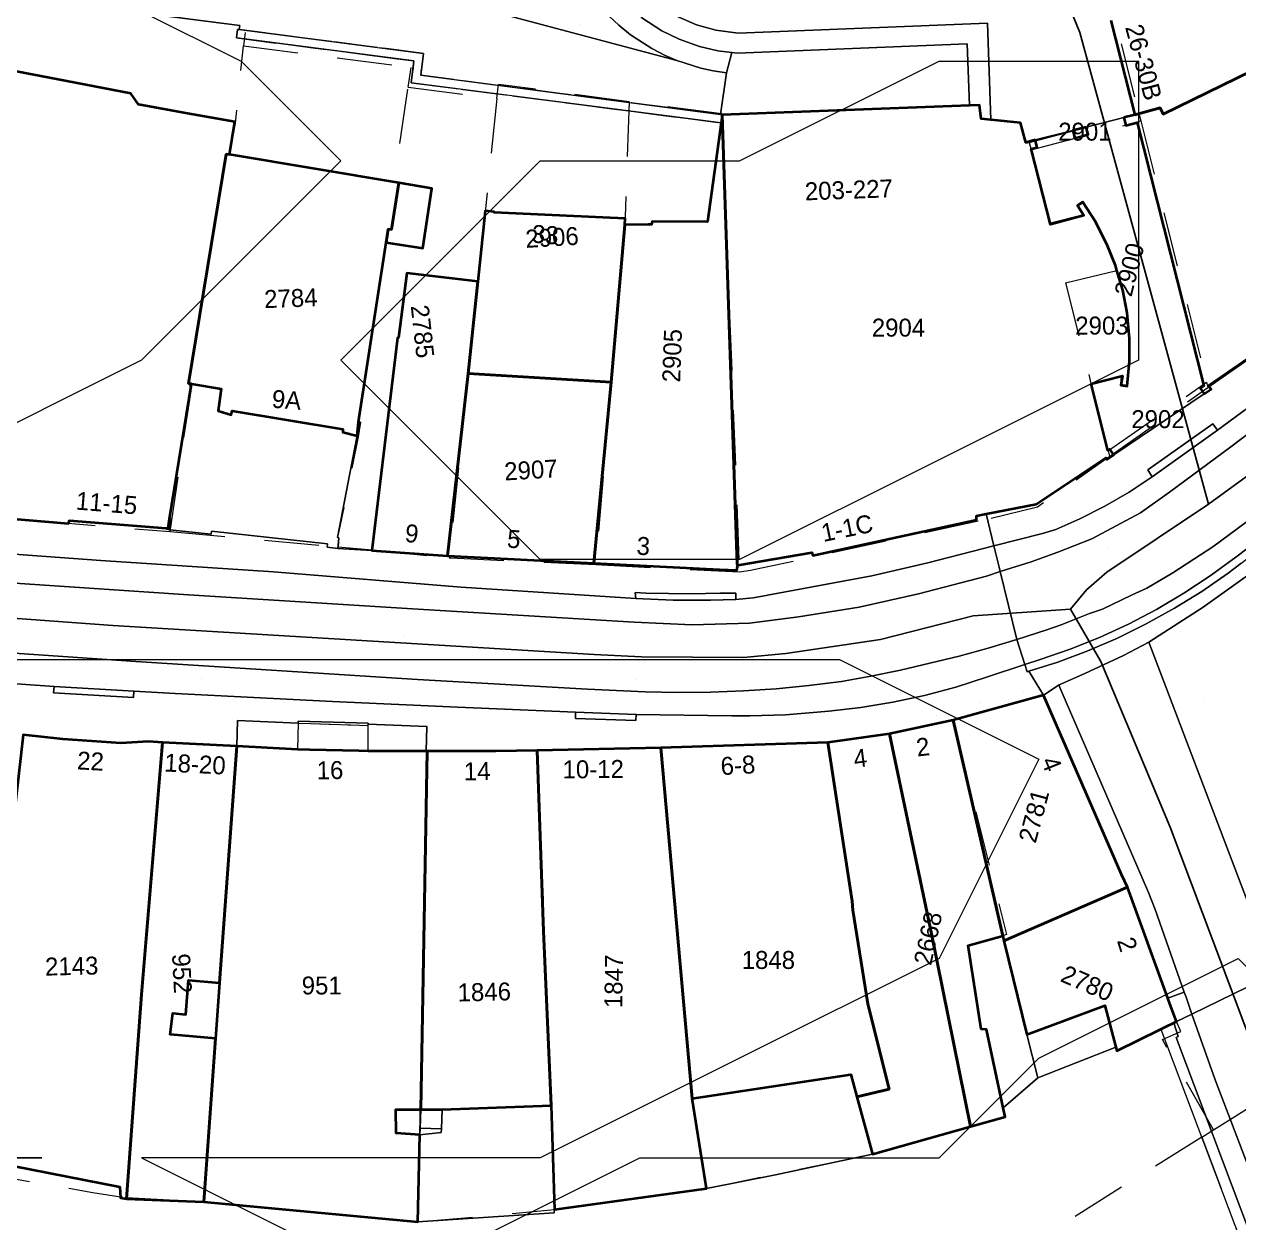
# Model space of a CAD drawing. Header units: metres. Extents: x 0 to 105485, y 0 to 425721.
# Drawn here: x 105071.6 to 105132.5, y 425249.3 to 425309.3 of the extents above; entities that cross this region are included whole.
import ezdxf
from ezdxf.enums import TextEntityAlignment as Align

# ---------------------------------------------------------------- set-up
doc = ezdxf.new("R2010")
doc.units = ezdxf.units.M
doc.header["$MEASUREMENT"] = 0
doc.linetypes.add('IE-TERREINAFSCHEIDING_KUNSTMATIG-SO', pattern=[11, 4, -1, 4, -2])
doc.linetypes.add('KG-PERCEEL-SO', pattern=[19, 5.5, -4, 5.5, -4])
for name, color, linetype, lineweight in [('B-XX-GK-KADEMUUR-G', 150, 'Continuous', 18), ('B-XX-IE-MEUBILAIR-G', 7, 'Continuous', 18), ('B-XX-IE-TERREINAFSCHEIDING_KUNSTMATIG_HEKWERK-G', 20, 'IE-TERREINAFSCHEIDING_KUNSTMATIG-SO', 18), ('B-XX-IE-TERREINAFSCHEIDING_KUNSTMATIG_MUUR-G', 90, 'IE-TERREINAFSCHEIDING_KUNSTMATIG-SO', 18), ('B-XX-KG-GRENS_PERCEEL-G', 150, 'KG-PERCEEL-SO', 18), ('B-XX-KG-GRENS_PERCEEL-T', 150, 'KG-PERCEEL-SO', 18), ('B-XX-KW-KUNSTWERK_DEK-G', 170, 'Continuous', 18), ('B-XX-OG-BEBOUWING-G', 7, 'Continuous', 35), ('B-XX-OG-BEBOUWING_BORDES-G', 7, 'Continuous', 18), ('B-XX-OG-BEBOUWING_HUISNUMMER-T', 7, 'Continuous', 18), ('B-XX-OG-GRENS-G', 7, 'Continuous', 18), ('B-XX-OG-TERREIN_ERF-G', 7, 'Continuous', 18), ('B-XX-OG-WATER_RIVIER-G', 130, 'Continuous', 18), ('B-XX-VH-GESLOTENVERHARDING-G', 10, 'Continuous', 18), ('B-XX-VH-GESLOTENVERHARDING_BETON-G', 10, 'Continuous', 18), ('B-XX-VH-ONVERHARD_ZAND-G', 210, 'Continuous', 18), ('B-XX-VH-OPENVERHARDING-G', 90, 'Continuous', 18)]:
    doc.layers.add(name, color=color, linetype=linetype, lineweight=lineweight)
doc.layers.add('GIS-WEGVAKKEN', color=2, linetype='Continuous')

msp = doc.modelspace()

# ---------------------------------------------------------------- linework, layer by layer
at = {"layer": 'B-XX-GK-KADEMUUR-G', "ltscale": 0.5}
msp.add_lwpolyline([(105133.063, 425248.618), (105133.127, 425248.651), (105129.388, 425258.544), (105129.5, 425258.595), (105129.277, 425259.274), (105128.865, 425259.073), (105128.63, 425258.958), (105132.614, 425248.384), (105132.862, 425248.513)], close=True, dxfattribs=at)
at = {"layer": 'B-XX-IE-MEUBILAIR-G', "color": 0, "true_color": 0x604a38}
for points in [[(105099.516, 425309.316, 3.324), (105099.516, 425309.316, 4.824)], [(105129.258, 425289.986, 3.006), (105129.258, 425289.986, 6.006)], [(105127.604, 425288.871, 2.955), (105127.604, 425288.871, 5.955)], [(105078.436, 425283.819, 3.115), (105078.436, 425283.819, 4.615)], [(105123.36, 425284.013, 2.694), (105123.36, 425284.013, 4.194)], [(105125.999, 425283.039, 2.827), (105125.999, 425283.039, 4.327)], [(105075.459, 425282.463, 2.963), (105075.459, 425282.463, 4.463)], [(105093.538, 425281.125, 2.907), (105093.538, 425281.125, 4.407)], [(105108.89, 425280.712, 2.737), (105108.89, 425280.712, 4.237)], [(105090.672, 425278.711, 2.893), (105090.672, 425278.711, 4.393)], [(105075.272, 425276.296, 2.859), (105075.272, 425276.296, 4.359)], [(105075.696, 425276.28, 2.856), (105075.696, 425276.28, 4.356)], [(105075.766, 425276.243, 2.856), (105075.766, 425276.243, 4.356)], [(105080.504, 425276.521, 2.836), (105080.504, 425276.521, 4.336)], [(105102.34, 425276.49, 2.812), (105102.34, 425276.49, 4.312)], [(105132.455, 425276.644, 3.205), (105132.455, 425276.644, 4.705)], [(105079.152, 425275.82, 2.87), (105079.152, 425275.82, 4.37)], [(105121.715, 425275.91, 0), (105121.715, 425275.91, 1.5)], [(105093.313, 425275.121, 2.813), (105093.313, 425275.121, 4.313)], [(105111.576, 425274.888, 2.821), (105111.576, 425274.888, 4.321)], [(105119.583, 425275.33, 0), (105119.583, 425275.33, 1.5)], [(105130.779, 425275.366, 3.229), (105130.779, 425275.366, 6.229)], [(105117.36, 425274.696, 0), (105117.36, 425274.696, 1.5)], [(105091.834, 425274.181, 0), (105091.834, 425274.181, 1.5)], [(105101.216, 425273.331, 0), (105101.216, 425273.331, 1.5)]]:
    msp.add_polyline3d(points, dxfattribs=at)
at = {"layer": 'B-XX-IE-TERREINAFSCHEIDING_KUNSTMATIG_HEKWERK-G', "ltscale": 0.5, "flags": 128}
msp.add_lwpolyline([(105085.352, 425274.3), (105085.974, 425274.279), (105088.436, 425274.2), (105088.862, 425274.186)], dxfattribs=at)
at = {"layer": 'B-XX-IE-TERREINAFSCHEIDING_KUNSTMATIG_HEKWERK-G', "color": 0, "ltscale": 0.5, "true_color": 0x8c7868}
msp.add_polyline3d([(105085.352, 425274.3, 0), (105085.974, 425274.279, 0), (105088.436, 425274.2, 0), (105088.862, 425274.186, 0)], dxfattribs=at)
at = {"layer": 'B-XX-IE-TERREINAFSCHEIDING_KUNSTMATIG_MUUR-G', "ltscale": 0.5}
for points in [[(105082.398, 425309.078), (105082.314, 425309.089), (105082.259, 425308.663), (105091.163, 425307.512), (105091.029, 425306.415), (105106.573, 425304.403), (105106.629, 425304.809), (105106.544, 425304.82), (105091.508, 425306.787), (105091.642, 425307.884)], [(105078.904, 425284.546), (105078.827, 425284.071), (105078.74, 425284.078), (105078.731, 425284.022), (105078.911, 425284.002), (105078.995, 425284.531)]]:
    msp.add_lwpolyline(points, close=True, dxfattribs=at)
at = {"layer": 'B-XX-IE-TERREINAFSCHEIDING_KUNSTMATIG_MUUR-G', "ltscale": 0.5, "flags": 128}
for points in [[(105082.398, 425309.078), (105082.314, 425309.089), (105082.259, 425308.663), (105091.163, 425307.512), (105091.029, 425306.415), (105106.573, 425304.403)], [(105106.544, 425304.82), (105091.508, 425306.787), (105091.642, 425307.884), (105082.398, 425309.078)], [(105106.629, 425304.809), (105106.544, 425304.82)], [(105124.212, 425304.021), (105124.881, 425304.19)], [(105124.881, 425304.19), (105124.977, 425303.812), (105124.307, 425303.643), (105124.212, 425304.021)]]:
    msp.add_lwpolyline(points, dxfattribs=at)
at = {"layer": 'B-XX-IE-TERREINAFSCHEIDING_KUNSTMATIG_MUUR-G', "color": 0, "ltscale": 0.5, "true_color": 0x8c7868}
for points in [[(105082.398, 425309.078, 3.354), (105082.314, 425309.089, 3.355), (105082.259, 425308.663, 3.367), (105085.227, 425308.279, 3.305), (105088.195, 425307.896, 3.267), (105091.163, 425307.512, 3.336), (105091.029, 425306.415, 3.292), (105093.62, 425306.08, 3.225), (105096.21, 425305.744, 3.011), (105098.801, 425305.409, 3.003), (105101.392, 425305.074, 3.257), (105103.982, 425304.738, 3.112), (105106.573, 425304.403, 3.217)], [(105106.544, 425304.82, 3.192), (105104.038, 425305.148, 3.299), (105101.532, 425305.476, 3.225), (105099.026, 425305.803, 3.114), (105096.52, 425306.131, 3.152), (105094.014, 425306.459, 0), (105091.508, 425306.787, 3.29), (105091.642, 425307.884, 3.335), (105089.331, 425308.182, 3.267), (105087.02, 425308.481, 3.327), (105084.709, 425308.78, 3.367), (105082.398, 425309.078, 3.354)], [(105106.629, 425304.809, 3.192), (105106.544, 425304.82, 3.192)], [(105124.212, 425304.021, 0), (105124.881, 425304.19, 0)], [(105124.881, 425304.19, 0), (105124.977, 425303.812, 0), (105124.307, 425303.643, 0), (105124.212, 425304.021, 0)]]:
    msp.add_polyline3d(points, dxfattribs=at)
at = {"layer": 'B-XX-KG-GRENS_PERCEEL-G', "ltscale": 0.5, "flags": 128}
for points in [[(105123.778, 425324.585), (105125.555, 425317.922), (105125.844, 425317.999), (105127.261, 425312.688), (105125.329, 425312.174), (105126.05, 425309.47), (105126.34, 425309.547), (105127.519, 425304.878)], [(105060.591, 425310.982), (105060.724, 425312.207), (105082.733, 425309.235), (105082.608, 425308.265)], [(105130.991, 425291.139), (105144.413, 425300.497), (105153.893, 425309.124)], [(105078.93, 425283.91), (105079.85, 425290.1), (105080.02, 425291.19), (105079.843, 425291.217), (105081.75, 425302.836), (105081.928, 425302.807), (105082.21, 425304.38), (105082.608, 425308.265)], [(105082.608, 425308.265), (105091.027, 425307.184)], [(105090.877, 425306.196), (105091.027, 425307.184)], [(105089.871, 425299.078), (105090.044, 425299.055), (105090.405, 425301.428), (105090.158, 425301.468), (105090.877, 425306.196)], [(105090.877, 425306.196), (105095.323, 425305.626)], [(105095.323, 425305.626), (105095.396, 425306.33)], [(105101.961, 425305.463), (105095.396, 425306.33)], [(105095.323, 425305.626), (105093.89, 425291.829)], [(105101.961, 425305.463), (105101.76, 425299.697), (105101.056, 425291.396)], [(105106.611, 425304.849), (105101.961, 425305.463)], [(105106.611, 425304.849), (105119.514, 425305.337), (105119.576, 425304.635), (105121.564, 425304.443)], [(105106.611, 425304.849), (105106.814, 425299.483)], [(105122.022, 425303.422), (105127.519, 425304.878)], [(105127.519, 425304.878), (105127.615, 425304.499)], [(105121.564, 425304.443), (105121.861, 425303.379), (105122.022, 425303.422)], [(105122.123, 425303.044), (105127.615, 425304.499)], [(105127.615, 425304.499), (105130.923, 425291.408)], [(105122.022, 425303.422), (105122.123, 425303.044)], [(105122.123, 425303.044), (105123.087, 425299.382)], [(105123.087, 425299.382), (105124.749, 425299.8), (105124.435, 425300.284), (105124.69, 425300.477)], [(105124.69, 425300.477), (105125.221, 425299.657), (105125.689, 425298.8), (105126.091, 425297.911), (105126.425, 425296.993)], [(105106.814, 425299.483), (105107.49, 425281.89)], [(105089.871, 425299.078), (105088.381, 425289.412), (105088.488, 425289.399), (105088.367, 425288.657), (105087.327, 425283.609), (105087.395, 425283.601), (105087.358, 425283.145)], [(105123.844, 425296.383), (105126.425, 425296.993)], [(105126.425, 425296.993), (105126.688, 425296.059), (105126.881, 425295.108), (105127.002, 425294.145), (105127.051, 425293.176), (105127.027, 425292.206), (105126.93, 425291.24)], [(105123.844, 425296.383), (105125.118, 425291.341)], [(105093.89, 425291.829), (105092.931, 425282.599)], [(105101.056, 425291.396), (105093.89, 425291.829)], [(105101.056, 425291.396), (105100.28, 425282.25)], [(105126.614, 425291.284), (105126.647, 425291.702), (105125.118, 425291.341)], [(105125.995, 425287.969), (105125.118, 425291.341)], [(105125.995, 425287.969), (105130.923, 425291.408)], [(105130.923, 425291.408), (105130.991, 425291.139)], [(105126.067, 425287.694), (105130.991, 425291.139)], [(105126.93, 425291.24), (105126.614, 425291.284)], [(105125.746, 425287.469), (105126.067, 425287.694)], [(105126.067, 425287.694), (105125.995, 425287.969)], [(105120.12, 425284.58), (105122.434, 425285.152), (105125.746, 425287.469)], [(105058.229, 425285.596), (105078.93, 425283.91)], [(105107.49, 425281.89), (105108.05, 425281.97), (105120.12, 425284.58)], [(105078.93, 425283.91), (105087.358, 425283.145)], [(105087.358, 425283.145), (105089.07, 425282.99)], [(105089.07, 425282.99), (105092.931, 425282.599)], [(105092.931, 425282.599), (105093.02, 425282.59), (105100.28, 425282.25)], [(105100.28, 425282.25), (105107.49, 425281.89)], [(105118.202, 425274.46), (105122.736, 425275.712), (105126.645, 425266.716), (105126.936, 425266.12)], [(105111.938, 425273.338), (105114.978, 425273.757), (105118.202, 425274.46)], [(105118.202, 425274.46), (105120.885, 425263.698), (105120.693, 425263.644), (105120.752, 425263.398)], [(105071.555, 425273.721), (105073.55, 425273.495), (105076.462, 425273.299), (105077.851, 425273.374), (105078.548, 425273.337)], [(105078.548, 425273.337), (105077.5, 425260.695), (105076.752, 425250.512)], [(105078.548, 425273.337), (105082.27, 425273.141)], [(105080.621, 425250.305), (105082.27, 425273.141)], [(105082.27, 425273.141), (105085.316, 425272.981), (105088.867, 425272.895), (105091.832, 425272.894)], [(105097.337, 425272.935), (105103.545, 425273.068)], [(105103.545, 425273.068), (105111.299, 425273.317), (105111.938, 425273.338)], [(105105.11, 425255.477), (105103.545, 425273.068)], [(105113.378, 425255.56), (105114.998, 425255.954), (105113.935, 425260.221), (105111.938, 425273.338)], [(105091.459, 425253.664), (105091.832, 425272.894)], [(105091.832, 425272.894), (105095.262, 425272.892), (105097.337, 425272.935)], [(105097.337, 425272.935), (105098.051, 425255.123)], [(105120.752, 425263.398), (105126.936, 425266.12)], [(105126.936, 425266.12), (105127.025, 425265.939), (105129.408, 425259.338)], [(105120.752, 425263.398), (105121.9, 425258.691), (105122.433, 425256.504)], [(105126.417, 425257.877), (105129.408, 425259.338)], [(105131.264, 425253.91), (105128.708, 425258.435), (105129.627, 425258.843), (105129.408, 425259.338)], [(105122.433, 425256.504), (105122.448, 425256.518), (105126.371, 425258.051), (105126.417, 425257.877)], [(105131.264, 425253.91), (105137.119, 425257.57)], [(105120.725, 425255.008), (105122.433, 425256.504)], [(105105.11, 425255.477), (105105.844, 425250.975)], [(105113.378, 425255.56), (105114.165, 425252.687)], [(105098.051, 425255.123), (105098.213, 425249.912)], [(105120.725, 425255.008), (105120.821, 425254.562)], [(105114.165, 425252.687), (105120.821, 425254.562)], [(105091.36, 425249.288), (105091.459, 425253.664)], [(105130.683, 425253.547), (105131.264, 425253.91)], [(105130.683, 425253.547), (105123.486, 425249.048), (105107.995, 425244.222), (105108.414, 425242.282)], [(105130.683, 425253.547), (105132.614, 425248.384)], [(105105.844, 425250.975), (105114.165, 425252.687)], [(105069.172, 425251.785), (105075.059, 425250.774), (105076.752, 425250.512)], [(105098.213, 425249.912), (105105.844, 425250.975)], [(105076.752, 425250.512), (105080.621, 425250.305)], [(105080.621, 425250.305), (105091.36, 425249.288)], [(105091.36, 425249.288), (105098.213, 425249.912)]]:
    msp.add_lwpolyline(points, dxfattribs=at)
at = {"layer": 'B-XX-KW-KUNSTWERK_DEK-G', "ltscale": 0.5}
msp.add_lwpolyline([(105134.353, 425261.744), (105130.188, 425259.717), (105129.408, 425259.338), (105129.277, 425259.274), (105128.865, 425259.073), (105128.63, 425258.958), (105132.614, 425248.384)], dxfattribs=at)
at = {"layer": 'B-XX-OG-BEBOUWING-G', "ltscale": 0.5}
for points in [[(105126.114, 425309.536), (105127.322, 425304.804), (105128.596, 425305.163), (105128.742, 425304.834), (105135.38, 425308.079)], [(105069.48, 425284.68), (105073.83, 425284.32), (105073.89, 425284.47), (105078.74, 425284.078), (105078.827, 425284.071), (105078.904, 425284.546), (105080, 425291.31), (105079.861, 425291.333), (105081.75, 425302.837), (105081.911, 425302.81), (105082.171, 425304.459), (105079.808, 425304.88), (105077.34, 425305.32), (105076.97, 425305.88), (105074.194, 425306.412), (105069.912, 425307.232)]]:
    msp.add_lwpolyline(points, dxfattribs=at)
for points in [[(105126.772, 425304.666), (105126.87, 425304.278), (105127.432, 425304.419), (105130.78, 425291.22), (105130.606, 425291.103), (105130.796, 425290.821), (105131.146, 425291.053), (105131.015, 425291.234), (105144.199, 425300.308), (105139.95, 425309.27), (105135.762, 425307.481), (105135.38, 425308.079), (105128.742, 425304.834), (105128.596, 425305.163), (105127.322, 425304.804)], [(105106.629, 425304.809), (105106.573, 425304.403), (105105.887, 425299.442), (105103.104, 425299.46), (105103.082, 425299.312), (105102.91, 425299.309), (105101.743, 425299.285), (105101.056, 425291.396), (105100.19, 425282.328), (105106.489, 425282.014), (105107.36, 425281.97), (105107.41, 425282.22), (105107.382, 425282.265)], [(105122.318, 425303.546), (105121.846, 425303.426), (105121.593, 425304.409), (105120.093, 425304.552), (105119.612, 425304.598), (105119.537, 425305.292), (105119.026, 425305.273), (105106.629, 425304.809), (105107.382, 425282.265), (105107.41, 425282.22), (105111.12, 425282.86), (105111.17, 425282.71), (105119.38, 425284.5), (105119.38, 425284.7), (105119.861, 425284.795), (105122.38, 425285.29), (105125.864, 425287.6), (105125.914, 425287.525), (105126.262, 425287.76), (105126.072, 425288.042), (105125.973, 425287.975), (105125.129, 425291.32), (105126.699, 425291.717), (105126.627, 425291.242), (105126.945, 425291.202), (105127.058, 425292.446), (105127.056, 425293.595), (105126.932, 425294.881), (105126.714, 425296.009), (105126.425, 425296.993), (105126.35, 425297.249), (105125.923, 425298.316), (105125.332, 425299.466), (105124.712, 425300.433), (105124.446, 425300.255), (105124.765, 425299.764), (105123.084, 425299.314), (105122.125, 425303.094), (105122.416, 425303.167)], [(105124.881, 425304.19), (105124.212, 425304.021), (105124.307, 425303.643), (105124.977, 425303.812)], [(105089.766, 425298.4), (105089.871, 425299.078), (105090.044, 425299.055), (105090.406, 425301.395), (105081.911, 425302.81), (105081.75, 425302.837), (105079.861, 425291.333), (105080, 425291.31), (105081.5, 425291.06), (105081.35, 425289.96), (105082, 425289.76), (105082.05, 425289.96), (105087.6, 425289.05), (105087.6, 425288.9), (105088.321, 425288.713), (105088.381, 425289.412)], [(105090.406, 425301.395), (105090.044, 425299.055), (105089.871, 425299.078), (105089.766, 425298.4), (105091.616, 425298.115), (105092.067, 425301.117)], [(105101.743, 425299.285), (105101.758, 425299.6), (105100.63, 425299.653), (105095.179, 425299.907), (105095.186, 425299.933), (105094.735, 425299.996), (105094.369, 425296.443), (105093.89, 425291.829), (105101.056, 425291.396)], [(105093.89, 425291.829), (105094.369, 425296.443), (105090.81, 425296.87), (105090.392, 425293.626), (105090.343, 425293.631), (105089.05, 425282.96), (105092.854, 425282.7)], [(105101.056, 425291.396), (105093.89, 425291.829), (105092.854, 425282.7), (105100.19, 425282.328)], [(105126.956, 425266.08), (105126.645, 425266.716), (105122.736, 425275.712), (105118.202, 425274.459), (105120.693, 425263.644), (105120.755, 425263.389)], [(105115.019, 425273.766), (105117.122, 425263.735), (105119.084, 425254.073), (105120.821, 425254.562), (105120.725, 425255.008), (105119.877, 425258.947), (105119.61, 425258.95), (105118.962, 425263.153), (105120.693, 425263.644), (105118.202, 425274.459)], [(105078.548, 425273.337), (105077.851, 425273.374), (105076.462, 425273.299), (105073.55, 425273.495), (105071.555, 425273.721), (105070.378, 425263.349), (105069.513, 425254.875), (105069.239, 425252.463), (105076.414, 425251.051), (105076.437, 425250.496), (105076.748, 425250.453), (105077.5, 425260.695)], [(105115.019, 425273.766), (105111.916, 425273.337), (105113.147, 425265.378), (105113.173, 425264.931), (105113.935, 425260.221), (105114.998, 425255.954), (105113.378, 425255.56), (105114.165, 425252.687), (105119.084, 425254.073), (105117.122, 425263.735)], [(105080.621, 425250.304), (105081.201, 425258.489), (105078.94, 425258.688), (105079.069, 425259.758), (105079.723, 425259.693), (105079.858, 425261.418), (105081.405, 425261.285), (105082.278, 425273.141), (105078.548, 425273.337), (105077.5, 425260.695), (105076.748, 425250.453)], [(105091.832, 425272.894), (105091.776, 425272.894), (105088.867, 425272.895), (105088.403, 425272.906), (105085.936, 425272.966), (105085.316, 425272.981), (105082.278, 425273.141), (105081.405, 425261.285), (105081.201, 425258.489), (105080.621, 425250.304), (105091.36, 425249.288), (105091.459, 425253.664), (105090.269, 425253.734), (105090.249, 425254.925), (105091.509, 425254.93)], [(105103.545, 425273.068), (105097.337, 425272.936), (105097.653, 425263.879), (105098.051, 425255.123), (105098.213, 425249.912), (105105.844, 425250.975), (105105.11, 425255.477)], [(105111.916, 425273.337), (105103.545, 425273.068), (105105.11, 425255.477), (105113.07, 425256.686), (105113.378, 425255.56), (105114.998, 425255.954), (105113.935, 425260.221), (105113.173, 425264.931), (105113.147, 425265.378)], [(105097.337, 425272.936), (105095.262, 425272.892), (105091.832, 425272.894), (105091.509, 425254.93), (105092.572, 425254.934), (105098.051, 425255.123), (105097.653, 425263.879)], [(105128.981, 425260.512), (105126.956, 425266.08), (105120.755, 425263.389), (105121.9, 425258.691), (105125.813, 425260.145), (105126.371, 425258.051), (105126.417, 425257.877), (105128.63, 425258.958), (105128.865, 425259.073), (105129.277, 425259.274), (105129.408, 425259.338), (105129.083, 425260.232)]]:
    msp.add_lwpolyline(points, close=True, dxfattribs=at)
at = {"layer": 'B-XX-OG-BEBOUWING_BORDES-G', "ltscale": 0.5}
msp.add_lwpolyline([(105088.862, 425274.186), (105088.861, 425274.25), (105088.861, 425274.304), (105085.355, 425274.407), (105085.352, 425274.3), (105085.316, 425272.981), (105085.936, 425272.966), (105088.403, 425272.906), (105088.867, 425272.895)], close=True, dxfattribs=at)
at = {"layer": 'B-XX-OG-GRENS-G'}
for points in [[(105072.5, 425312.5, 3.383), (105082.5, 425307.5, 3.342), (105087.5, 425302.5, 3.303), (105077.5, 425292.5, 3.219), (105067.5, 425287.5, 3.111), (105062.5, 425287.5, 3.094), (105057.5, 425287.5, 3.074), (105052.5, 425287.5, 2.999), (105047.5, 425287.5, 3.013), (105042.5, 425287.5, 3.025), (105037.5, 425287.5, 3.047), (105037.5, 425302.5, 3.392), (105042.5, 425307.5, 3.693), (105052.5, 425307.5, 3.471), (105057.5, 425307.5, 3.291), (105062.5, 425307.5, 3.278)], [(105117.5, 425307.5, 2.913), (105122.5, 425307.5, 3.019), (105127.5, 425307.5, 3.08), (105127.5, 425292.5, 3.037), (105117.5, 425287.5, 2.842), (105107.5, 425282.5, 2.774), (105102.5, 425282.5, 2.858), (105097.5, 425282.5, 2.882), (105087.5, 425292.5, 3.158), (105097.5, 425302.5, 2.864), (105102.5, 425302.5, 3.052), (105107.5, 425302.5, 3.197)], [(105062.5, 425252.5, 0.586), (105067.5, 425252.5, 0.936), (105072.5, 425252.5, 0.923)]]:
    msp.add_polyline3d(points, close=True, dxfattribs=at)
for points in [[(105067.5, 425277.5, 2.844), (105072.5, 425277.5, 2.887), (105077.5, 425277.5, 2.877), (105082.5, 425277.5, 2.857), (105087.5, 425277.5, 2.849), (105092.5, 425277.5, 2.832), (105097.5, 425277.5, 2.833), (105102.5, 425277.5, 2.817), (105107.5, 425277.5, 2.776), (105112.5, 425277.5, 2.78), (105122.5, 425272.5, 3.111), (105117.5, 425262.5, 2.814), (105107.5, 425257.5, 2.663), (105097.5, 425252.5, 0.645), (105092.5, 425252.5, 0.765), (105087.5, 425252.5, 0.721), (105082.5, 425252.5, 0.605), (105077.5, 425252.5, 0.635), (105087.5, 425247.5, 1.527)], [(105092.5, 425247.5, 1.678), (105102.5, 425252.5, 0.826), (105107.5, 425252.5, 1.566), (105112.5, 425252.5, 1.01), (105117.5, 425252.5, 0.583), (105122.5, 425257.5, 2.098), (105132.5, 425262.5, 3.651), (105142.5, 425252.5, 4.019), (105137.5, 425247.5, 3.59)]]:
    msp.add_polyline3d(points, dxfattribs=at)
at = {"layer": 'B-XX-OG-TERREIN_ERF-G', "ltscale": 0.5}
msp.add_lwpolyline([(105069.912, 425307.232), (105074.194, 425306.412), (105076.97, 425305.88), (105077.34, 425305.32), (105079.808, 425304.88), (105082.171, 425304.459), (105081.911, 425302.81), (105090.406, 425301.395), (105092.067, 425301.117), (105091.616, 425298.115), (105089.766, 425298.4), (105088.381, 425289.412), (105088.488, 425289.399), (105088.367, 425288.657), (105088.303, 425288.638), (105087.327, 425283.609), (105087.395, 425283.601), (105087.351, 425283.066), (105089.05, 425282.96), (105090.343, 425293.631), (105090.392, 425293.626), (105090.81, 425296.87), (105094.369, 425296.443), (105094.735, 425299.996), (105095.186, 425299.933), (105095.179, 425299.907), (105100.63, 425299.653), (105101.758, 425299.6), (105101.743, 425299.285), (105102.91, 425299.309), (105103.082, 425299.312), (105103.104, 425299.46), (105105.887, 425299.442), (105106.573, 425304.403), (105091.029, 425306.415), (105091.163, 425307.512), (105082.259, 425308.663), (105082.314, 425309.089), (105082.398, 425309.078), (105082.422, 425309.289), (105061.048, 425312.023)], dxfattribs=at)
for points in [[(105088.381, 425289.412), (105088.321, 425288.713), (105087.6, 425288.9), (105087.6, 425289.05), (105082.05, 425289.96), (105082, 425289.76), (105081.35, 425289.96), (105081.5, 425291.06), (105080, 425291.31), (105078.904, 425284.546), (105078.995, 425284.531), (105078.911, 425284.002), (105080.991, 425283.771), (105081.009, 425283.931), (105086.83, 425283.296), (105086.811, 425283.126), (105087.351, 425283.066), (105087.395, 425283.601), (105087.327, 425283.609), (105088.303, 425288.638), (105088.367, 425288.657), (105088.488, 425289.399)], [(105122.448, 425256.518), (105121.9, 425258.691), (105120.755, 425263.389), (105120.693, 425263.644), (105118.962, 425263.153), (105119.61, 425258.95), (105119.877, 425258.947), (105120.725, 425255.008)], [(105081.405, 425261.285), (105079.858, 425261.418), (105079.723, 425259.693), (105079.069, 425259.758), (105078.94, 425258.688), (105081.201, 425258.489)], [(105125.813, 425260.145), (105121.9, 425258.691), (105122.448, 425256.518), (105126.371, 425258.051)], [(105113.378, 425255.56), (105113.07, 425256.686), (105105.11, 425255.477), (105105.844, 425250.975), (105109.303, 425251.659), (105114.165, 425252.687)], [(105091.509, 425254.93), (105090.249, 425254.925), (105090.269, 425253.734), (105091.459, 425253.664), (105091.472, 425253.985)], [(105098.051, 425255.123), (105092.572, 425254.934), (105092.538, 425253.965), (105092.531, 425253.773), (105091.459, 425253.664), (105091.36, 425249.288), (105098.189, 425249.741), (105098.213, 425249.912)], [(105092.572, 425254.934), (105091.509, 425254.93), (105091.472, 425253.985), (105092.538, 425253.965)], [(105092.538, 425253.965), (105091.472, 425253.985), (105091.459, 425253.664), (105092.531, 425253.773)]]:
    msp.add_lwpolyline(points, close=True, dxfattribs=at)
at = {"layer": 'B-XX-OG-WATER_RIVIER-G', "ltscale": 0.5}
msp.add_lwpolyline([(105134.353, 425261.744), (105130.188, 425259.717), (105129.408, 425259.338), (105129.277, 425259.274), (105128.865, 425259.073), (105128.63, 425258.958), (105126.417, 425257.877), (105126.371, 425258.051), (105122.448, 425256.518), (105120.725, 425255.008), (105120.821, 425254.562), (105119.084, 425254.073), (105114.165, 425252.687), (105109.303, 425251.659), (105105.844, 425250.975), (105098.213, 425249.912), (105098.189, 425249.741), (105091.36, 425249.288), (105080.621, 425250.304), (105076.748, 425250.453), (105076.437, 425250.496), (105076.414, 425251.051), (105069.239, 425252.463)], dxfattribs=at)
at = {"layer": 'B-XX-VH-GESLOTENVERHARDING-G', "ltscale": 0.5}
msp.add_lwpolyline([(105129.802, 425260.816), (105128.981, 425260.512), (105129.083, 425260.232), (105129.408, 425259.338), (105130.188, 425259.717), (105129.892, 425260.56)], close=True, dxfattribs=at)
at = {"layer": 'B-XX-VH-GESLOTENVERHARDING_BETON-G', "ltscale": 0.5}
msp.add_lwpolyline([(105091.813, 425274.139), (105088.861, 425274.25), (105088.861, 425274.304), (105085.355, 425274.407), (105085.352, 425274.3), (105082.306, 425274.439), (105082.278, 425273.141), (105085.316, 425272.981), (105085.936, 425272.966), (105088.403, 425272.906), (105088.867, 425272.895), (105091.776, 425272.894)], close=True, dxfattribs=at)
at = {"layer": 'B-XX-VH-ONVERHARD_ZAND-G', "ltscale": 0.5}
msp.add_lwpolyline([(105103.603, 425309.021), (105102.599, 425309.673), (105101.777, 425310.369), (105101.301, 425310.889), (105100.575, 425310.177), (105100.975, 425309.728), (105101.439, 425309.297), (105102.029, 425308.821), (105103.089, 425308.13), (105103.763, 425307.782), (105104.344, 425307.532), (105105.547, 425307.144), (105106.165, 425307.007), (105106.838, 425306.904), (105107.105, 425307.938), (105106.411, 425308.022), (105105.478, 425308.239), (105104.463, 425308.6)], close=True, dxfattribs=at)
at = {"layer": 'B-XX-VH-OPENVERHARDING-G', "ltscale": 0.5}
for points in [[(105061.048, 425312.023), (105082.422, 425309.289), (105082.398, 425309.078), (105091.642, 425307.884), (105091.508, 425306.787), (105106.544, 425304.82), (105106.838, 425306.904), (105106.165, 425307.007), (105105.547, 425307.144), (105104.344, 425307.532), (105092.52, 425310.69)], [(105092.52, 425310.69), (105104.344, 425307.532), (105103.763, 425307.782), (105103.089, 425308.13), (105102.029, 425308.821), (105101.439, 425309.297), (105100.975, 425309.728)], [(105102.599, 425309.673), (105103.603, 425309.021), (105104.463, 425308.6), (105105.478, 425308.239), (105106.411, 425308.022), (105107.105, 425307.938), (105107.396, 425307.903), (105118.906, 425308.37), (105119.026, 425305.273), (105119.537, 425305.292), (105119.612, 425304.598), (105120.093, 425304.552), (105119.933, 425309.4), (105107.423, 425308.896), (105106.307, 425309.049), (105105.329, 425309.321), (105104.292, 425309.766)], [(105104.292, 425309.766), (105105.329, 425309.321), (105106.307, 425309.049), (105107.423, 425308.896), (105119.933, 425309.4), (105120.093, 425304.552), (105121.593, 425304.409), (105121.846, 425303.426), (105122.318, 425303.546), (105124.212, 425304.021), (105124.881, 425304.19), (105126.772, 425304.666), (105127.322, 425304.804), (105126.114, 425309.536)], [(105144.199, 425300.308), (105131.015, 425291.234), (105131.146, 425291.053), (105130.796, 425290.821), (105126.262, 425287.76), (105125.914, 425287.525), (105125.864, 425287.6), (105122.38, 425285.29), (105119.861, 425284.795), (105120.257, 425283.187), (105122.692, 425283.805), (105123.36, 425284.013), (105124.571, 425284.547), (105125.819, 425285.182), (105127.029, 425285.887), (105128.196, 425286.66), (105127.977, 425287.005), (105131.236, 425289.307), (105131.465, 425288.991), (105139.647, 425295.009)], [(105139.647, 425295.009), (105131.465, 425288.991), (105128.196, 425286.66), (105127.029, 425285.887), (105125.819, 425285.182), (105124.571, 425284.547), (105123.36, 425284.013), (105122.692, 425283.805), (105120.257, 425283.187), (105120.518, 425282.125), (105120.574, 425281.899), (105122.117, 425282.395), (105123.463, 425282.871), (105125.159, 425283.546), (105127.603, 425284.848), (105129.067, 425285.89), (105132.141, 425288.161), (105146.339, 425298.907)], [(105146.339, 425298.907), (105132.141, 425288.161), (105129.067, 425285.89), (105127.603, 425284.848), (105125.159, 425283.546), (105123.463, 425282.871), (105122.117, 425282.395), (105120.574, 425281.899), (105121.41, 425278.5), (105122.901, 425278.979), (105123.626, 425279.229), (105125.04, 425279.797), (105125.707, 425280.017), (105127.185, 425280.729), (105127.919, 425281.068), (105129.231, 425281.843), (105130.618, 425282.741), (105131.229, 425283.136), (105134.195, 425285.33)], [(105134.195, 425285.33), (105131.229, 425283.136), (105130.618, 425282.741), (105129.231, 425281.843), (105127.919, 425281.068), (105127.185, 425280.729), (105125.707, 425280.017), (105125.04, 425279.797), (105123.626, 425279.229), (105122.901, 425278.979), (105121.41, 425278.5), (105121.796, 425277.251), (105122.578, 425277.492), (105124.081, 425278.01), (105125.555, 425278.603), (105126.998, 425279.269), (105128.406, 425280.007), (105129.775, 425280.815), (105131.101, 425281.691), (105132.381, 425282.632), (105134.792, 425284.455)], [(105065.383, 425283.201), (105075.459, 425282.463), (105084.12, 425281.893), (105093.538, 425281.125), (105102.288, 425280.544), (105102.267, 425280.846), (105102.803, 425280.825), (105105.056, 425280.786), (105106.522, 425280.813), (105107.308, 425280.827), (105107.304, 425280.502), (105108.174, 425280.583), (105108.837, 425280.696), (105108.89, 425280.712), (105114.133, 425281.693), (105116.944, 425282.346), (105120.257, 425283.187), (105119.861, 425284.795), (105119.38, 425284.7), (105119.38, 425284.5), (105111.17, 425282.71), (105111.12, 425282.86), (105107.41, 425282.22), (105107.36, 425281.97), (105106.489, 425282.014), (105100.19, 425282.328), (105092.854, 425282.7), (105089.05, 425282.96), (105087.351, 425283.066), (105086.811, 425283.126), (105086.83, 425283.296), (105081.009, 425283.931), (105080.991, 425283.771), (105078.911, 425284.002), (105078.731, 425284.022), (105078.74, 425284.078), (105073.89, 425284.47), (105073.83, 425284.32), (105069.48, 425284.68)], [(105067.396, 425281.568), (105079.856, 425280.734), (105091.092, 425280.042), (105102.216, 425279.372), (105105.121, 425279.232), (105108.001, 425279.32), (105110.446, 425279.638), (105113.501, 425280.112), (105116.471, 425280.778), (105119.889, 425281.678), (105120.574, 425281.899), (105120.518, 425282.125), (105120.257, 425283.187), (105116.944, 425282.346), (105114.133, 425281.693), (105108.89, 425280.712), (105108.837, 425280.696), (105108.174, 425280.583), (105107.304, 425280.502), (105106.039, 425280.47), (105104.163, 425280.467), (105102.288, 425280.544), (105093.538, 425281.125), (105084.12, 425281.893), (105075.459, 425282.463), (105065.383, 425283.201)], [(105132.633, 425282.301), (105132.002, 425281.829), (105130.675, 425280.911), (105129.305, 425280.06), (105127.894, 425279.277), (105126.446, 425278.566), (105124.965, 425277.927), (105123.453, 425277.363), (105122.009, 425276.903), (105122.736, 425275.712), (105123.524, 425276.222), (105124.815, 425276.784), (105126.747, 425277.692), (105128.031, 425278.369), (105130.751, 425280.126), (105132.969, 425281.707)], [(105066.959, 425278.1), (105077.208, 425277.385), (105091.338, 425276.499), (105099.864, 425276.011), (105102.759, 425275.872), (105104.403, 425275.839), (105106.048, 425275.854), (105107.691, 425275.918), (105109.332, 425276.028), (105110.969, 425276.187), (105112.6, 425276.393), (105114.086, 425276.664), (105115.567, 425276.967), (105117.04, 425277.302), (105118.505, 425277.669), (105119.962, 425278.069), (105121.41, 425278.5), (105120.574, 425281.899), (105119.889, 425281.678), (105116.471, 425280.778), (105113.501, 425280.112), (105110.446, 425279.638), (105108.001, 425279.32), (105105.121, 425279.232), (105102.216, 425279.372), (105091.092, 425280.042), (105079.856, 425280.734), (105067.396, 425281.568)], [(105132.969, 425281.707), (105130.751, 425280.126), (105128.031, 425278.369), (105134.095, 425262.416)], [(105069.559, 425276.397), (105073.112, 425276.142), (105077.112, 425275.907), (105079.182, 425275.793), (105087.075, 425275.395), (105093.348, 425275.098), (105099.266, 425274.849), (105102.301, 425274.731), (105107.103, 425274.669), (105108.019, 425274.668), (105109.8, 425274.726), (105111.967, 425274.897), (105113.581, 425275.082), (105115.184, 425275.346), (105116.772, 425275.689), (105118.341, 425276.109), (105119.887, 425276.606), (105121.796, 425277.251), (105121.41, 425278.5), (105119.962, 425278.069), (105118.505, 425277.669), (105117.04, 425277.302), (105115.567, 425276.967), (105114.086, 425276.664), (105112.6, 425276.393), (105110.969, 425276.187), (105109.332, 425276.028), (105107.691, 425275.918), (105106.048, 425275.854), (105104.403, 425275.839), (105102.759, 425275.872), (105099.864, 425276.011), (105091.338, 425276.499), (105077.208, 425277.385), (105066.959, 425278.1)], [(105071.555, 425273.721), (105073.55, 425273.495), (105076.462, 425273.299), (105077.851, 425273.374), (105078.548, 425273.337), (105082.278, 425273.141), (105082.306, 425274.439), (105085.352, 425274.3), (105085.355, 425274.407), (105088.861, 425274.304), (105088.861, 425274.25), (105091.813, 425274.139), (105091.776, 425272.894), (105091.832, 425272.894), (105095.262, 425272.892), (105097.337, 425272.936), (105103.545, 425273.068), (105111.916, 425273.337), (105115.019, 425273.766), (105118.202, 425274.459), (105122.736, 425275.712), (105122.009, 425276.903), (105121.915, 425276.873), (105121.796, 425277.251), (105119.887, 425276.606), (105118.341, 425276.109), (105116.772, 425275.689), (105115.184, 425275.346), (105113.581, 425275.082), (105111.967, 425274.897), (105109.8, 425274.726), (105108.019, 425274.668), (105107.103, 425274.669), (105102.301, 425274.731), (105102.287, 425274.43), (105099.263, 425274.541), (105099.266, 425274.849), (105093.348, 425275.098), (105087.075, 425275.395), (105079.182, 425275.793), (105077.112, 425275.907), (105077.099, 425275.586), (105073.091, 425275.825), (105073.112, 425276.142), (105069.559, 425276.397)]]:
    msp.add_lwpolyline(points, dxfattribs=at)
for points in [[(105118.906, 425308.37), (105107.396, 425307.903), (105107.105, 425307.938), (105106.838, 425306.904), (105106.544, 425304.82), (105106.629, 425304.809), (105119.026, 425305.273)], [(105126.772, 425304.666), (105124.881, 425304.19), (105124.977, 425303.812), (105124.307, 425303.643), (105124.212, 425304.021), (105122.318, 425303.546), (105122.416, 425303.167), (105122.125, 425303.094), (105123.084, 425299.314), (105124.765, 425299.764), (105124.446, 425300.255), (105124.712, 425300.433), (105125.332, 425299.466), (105125.923, 425298.316), (105126.35, 425297.249), (105126.425, 425296.993), (105126.714, 425296.009), (105126.932, 425294.881), (105127.056, 425293.595), (105127.058, 425292.446), (105126.945, 425291.202), (105126.627, 425291.242), (105126.699, 425291.717), (105125.129, 425291.32), (105125.973, 425287.975), (105126.072, 425288.042), (105126.262, 425287.76), (105130.796, 425290.821), (105130.606, 425291.103), (105130.78, 425291.22), (105127.432, 425304.419), (105126.87, 425304.278)], [(105131.465, 425288.991), (105131.236, 425289.307), (105127.977, 425287.005), (105128.196, 425286.66)], [(105134.792, 425284.455), (105132.381, 425282.632), (105131.101, 425281.691), (105129.775, 425280.815), (105128.406, 425280.007), (105126.998, 425279.269), (105125.555, 425278.603), (105124.081, 425278.01), (105122.578, 425277.492), (105121.796, 425277.251), (105121.915, 425276.873), (105122.009, 425276.903), (105123.453, 425277.363), (105124.965, 425277.927), (105126.446, 425278.566), (105127.894, 425279.277), (105129.305, 425280.06), (105130.675, 425280.911), (105132.002, 425281.829), (105132.633, 425282.301), (105135.033, 425284.136)], [(105107.304, 425280.502), (105107.308, 425280.827), (105106.522, 425280.813), (105105.056, 425280.786), (105102.803, 425280.825), (105102.267, 425280.846), (105102.288, 425280.544), (105104.163, 425280.467), (105106.039, 425280.47)], [(105123.524, 425276.222), (105123.553, 425276.09), (105128.007, 425265.805), (105128.345, 425264.955), (105129.802, 425260.816), (105129.892, 425260.56), (105130.188, 425259.717), (105134.353, 425261.744), (105134.095, 425262.416), (105128.031, 425278.369), (105126.747, 425277.692), (105124.815, 425276.784)], [(105077.112, 425275.907), (105073.112, 425276.142), (105073.091, 425275.825), (105077.099, 425275.586)], [(105123.553, 425276.09), (105123.524, 425276.222), (105122.736, 425275.712), (105126.645, 425266.716), (105126.956, 425266.08), (105128.981, 425260.512), (105129.802, 425260.816), (105128.345, 425264.955), (105128.007, 425265.805)], [(105102.301, 425274.731), (105099.266, 425274.849), (105099.263, 425274.541), (105102.287, 425274.43)], [(105130.188, 425259.717), (105131.348, 425256.411), (105134.571, 425247.978), (105135.296, 425246.038), (105135.455, 425245.565), (105139.902, 425247.254), (105138.513, 425250.861), (105136.851, 425255.236), (105135.93, 425257.636), (105134.353, 425261.744)], [(105129.277, 425259.274), (105129.5, 425258.595), (105129.388, 425258.544), (105133.127, 425248.651), (105133.063, 425248.618), (105134.521, 425245.211), (105135.455, 425245.565), (105135.296, 425246.038), (105134.571, 425247.978), (105131.348, 425256.411), (105130.188, 425259.717), (105129.408, 425259.338)]]:
    msp.add_lwpolyline(points, close=True, dxfattribs=at)
at = {"layer": 'GIS-WEGVAKKEN'}
for points in [[(105066.425, 425408.256), (105066.48, 425403.19), (105081.65, 425379.56), (105119.26, 425321.9), (105124.56, 425308.94), (105131.011, 425285.284)], [(105131.011, 425285.284), (105138.75, 425290.91), (105146.36, 425296.7), (105170.51, 425315.75), (105175.78, 425319.795)], [(105124.098, 425280.025), (105124.89, 425280.98), (105125.92, 425281.88), (105131.011, 425285.284)], [(105036.814, 425280.734), (105046.68, 425281.36), (105076.065, 425279.195)], [(105076.065, 425279.195), (105100.21, 425277.75), (105102.58, 425277.63), (105107.69, 425277.6), (105109.82, 425277.79), (105114.56, 425278.5), (105119.21, 425279.68), (105124.098, 425280.025)], [(105124.098, 425280.025), (105125.62, 425277.4), (105129.1, 425269.09), (105133.916, 425256.298)]]:
    msp.add_lwpolyline(points, dxfattribs=at)

# ---------------------------------------------------------------- texts
at = {"layer": 'B-XX-KG-GRENS_PERCEEL-T'}
for s, p in [('2901', (105124.819, 425303.961)), ('2904', (105115.467, 425294.135)), ('2903', (105125.672, 425294.237)), ('2902', (105128.483, 425289.545)), ('1848', (105108.941, 425262.427)), ('951', (105086.537, 425261.148))]:
    msp.add_text(s, height=0.9, dxfattribs=at).set_placement(p, align=Align.MIDDLE_CENTER)
for s, rotation, p in [('2906', 3.5, (105098.09, 425298.662)), ('2900', 75.7, (105127.043, 425297.047)), ('2784', 2.1, (105084.987, 425295.609)), ('2785', 276.4, (105091.596, 425293.945)), ('2905', 87.9, (105104.112, 425292.729)), ('2907', 3.5, (105097.031, 425286.999)), ('2781', 74.9, (105122.257, 425269.647)), ('2668', 77.6, (105116.947, 425263.518)), ('952', 273, (105079.529, 425261.748)), ('2143', 1.3, (105073.996, 425262.121)), ('1847', 89.1, (105101.183, 425261.352)), ('2780', 336.7, (105124.94, 425261.26)), ('1846', 1.4, (105094.69, 425260.823))]:
    msp.add_text(s, height=0.9, rotation=rotation, dxfattribs=at).set_placement(p, align=Align.MIDDLE_CENTER)
at = {"layer": 'B-XX-OG-BEBOUWING_HUISNUMMER-T'}
for s, rotation, p in [('26-30B', 285, (105127.764, 425307.445)), ('203-227', 2.1, (105112.977, 425301.044)), ('33', 355.4, (105097.752, 425298.799)), ('9A', 355.4, (105084.777, 425290.515)), ('11-15', 355.4, (105075.749, 425285.34)), ('1-1C', 11.6, (105112.885, 425284.087)), ('9', 353.7, (105091.058, 425283.81)), ('5', 355.4, (105096.175, 425283.534)), ('3', 356.6, (105102.67, 425283.185)), ('2', 6.6, (105116.691, 425273.112)), ('22', 356.9, (105074.941, 425272.4)), ('18-20', 357, (105080.183, 425272.25)), ('10-12', 0.6, (105100.156, 425271.993)), ('6-8', 3.3, (105107.413, 425272.192)), ('4', 7.2, (105113.547, 425272.55)), ('4', 292, (105123.146, 425272.262)), ('16', 1.1, (105086.951, 425271.942)), ('14', 1.1, (105094.334, 425271.892)), ('2', 287.3, (105126.947, 425263.212))]:
    msp.add_text(s, height=0.9, rotation=rotation, dxfattribs=at).set_placement(p, align=Align.MIDDLE_CENTER)

doc.saveas('drawing.dxf')
